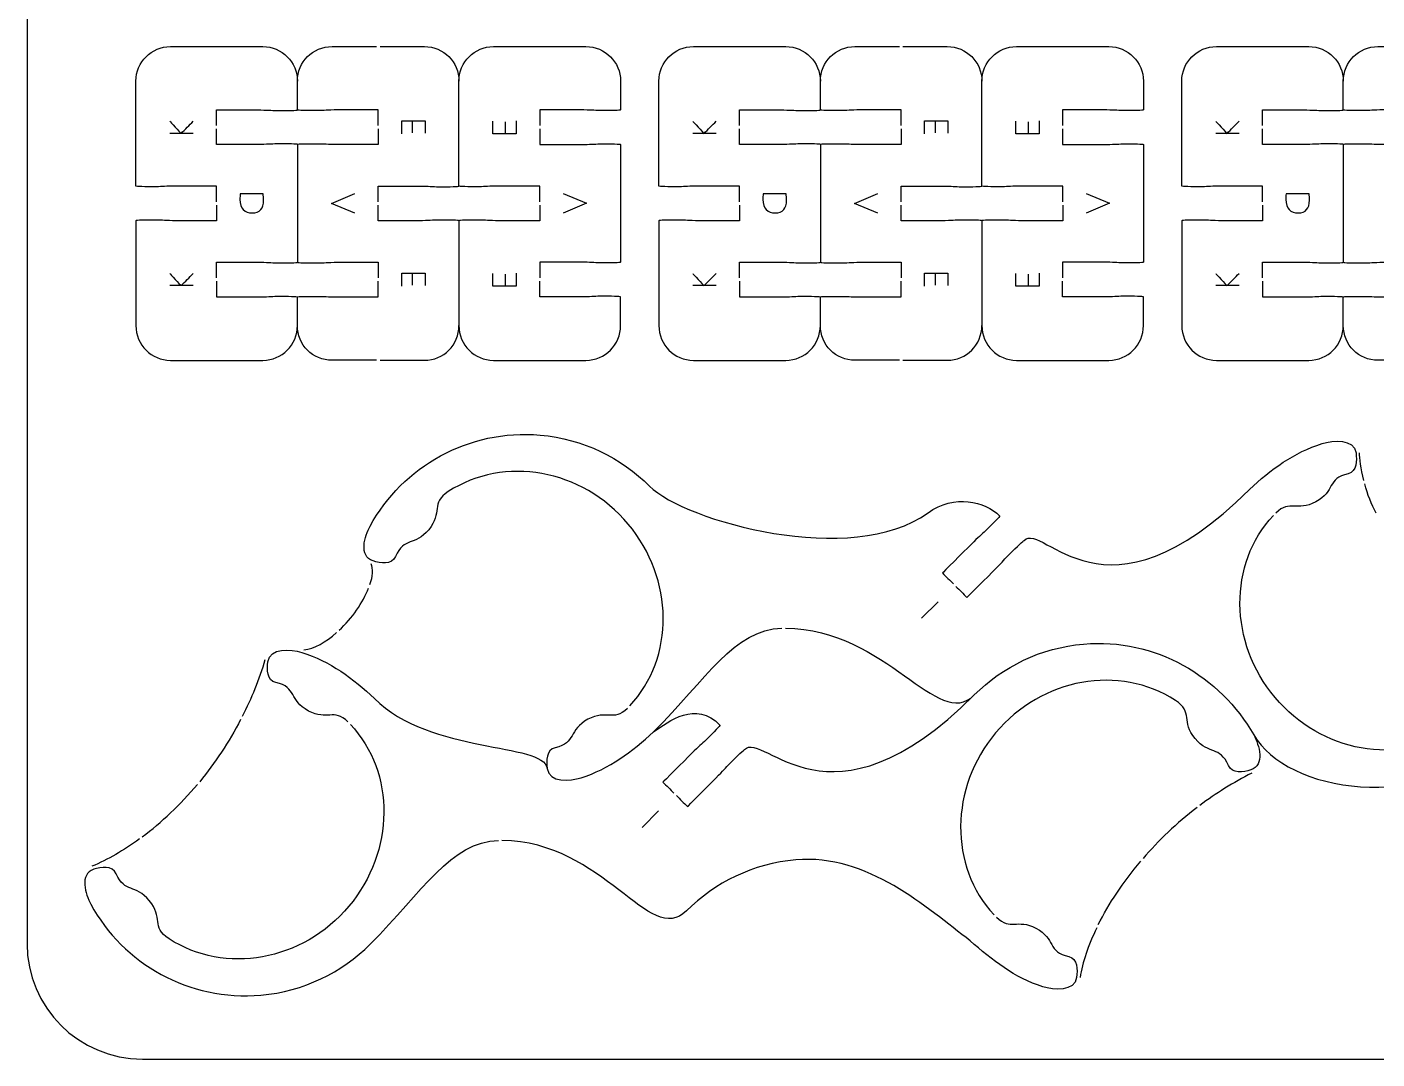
# Model space of a CAD drawing. Extents: x 0 to 250, y 0 to 300.
# Drawn here: x 0 to 117.1, y 0 to 89.6 of the extents above; entities that cross this region are included whole.
import ezdxf

# ---------------------------------------------------------------- set-up
doc = ezdxf.new("R2010")
doc.units = 0
doc.header["$MEASUREMENT"] = 0
doc.layers.add('DEFAULT', color=7, linetype='CONTINUOUS')

msp = doc.modelspace()

# ---------------------------------------------------------------- linework, layer by layer
at = {"layer": 'DEFAULT', "color": 250}
for points in [[(32.53, 80.29), (32.53, 81.42), (34.55, 81.42), (34.55, 80.33)], [(33.47, 80.38), (33.47, 81.42)], [(42.46, 81.42), (42.46, 80.29), (40.44, 80.29), (40.44, 81.38)], [(41.51, 81.33), (41.51, 80.29)], [(77.86, 80.29), (77.86, 81.42), (79.88, 81.42), (79.88, 80.33)], [(78.8, 80.38), (78.8, 81.42)], [(87.79, 81.42), (87.79, 80.29), (85.77, 80.29), (85.77, 81.38)], [(86.84, 81.33), (86.84, 80.29)], [(14.46, 80.32), (12.44, 80.32)], [(59.79, 80.32), (57.77, 80.32)], [(105.12, 80.32), (103.09, 80.32)], [(28.46, 73.4), (26.44, 74.24), (28.46, 75.1)], [(46.53, 75.1), (48.55, 74.26), (46.53, 73.4)], [(73.79, 73.4), (71.77, 74.24), (73.79, 75.1)], [(91.86, 75.1), (93.88, 74.26), (91.86, 73.4)], [(32.53, 67.08), (32.53, 68.21), (34.55, 68.21), (34.55, 67.12)], [(33.47, 67.17), (33.47, 68.21)], [(42.46, 68.21), (42.46, 67.08), (40.44, 67.08), (40.44, 68.17)], [(41.51, 68.12), (41.51, 67.08)], [(77.86, 67.08), (77.86, 68.21), (79.88, 68.21), (79.88, 67.12)], [(78.8, 67.17), (78.8, 68.21)], [(87.79, 68.21), (87.79, 67.08), (85.77, 67.08), (85.77, 68.17)], [(86.84, 68.12), (86.84, 67.08)], [(14.46, 67.12), (12.44, 67.12)], [(59.79, 67.12), (57.77, 67.12)], [(105.12, 67.12), (103.09, 67.12)], [(79.03, 39.7), (77.6, 38.27)], [(54.8, 21.57), (53.37, 20.14)]]:
    msp.add_lwpolyline(points, dxfattribs=at)
at = {"layer": 'DEFAULT', "color": 1}
for points, knots in [([(240.05, 0.05), (163.38, 0.05), (86.72, 0.05), (10.05, 0.05), (4.53, 0.05), (0.05, 4.53), (0.05, 10.05), (0.05, 103.38), (0.05, 196.72), (0.05, 290.05), (0.05, 295.57), (4.53, 300.05), (10.05, 300.05), (86.72, 300.05), (163.38, 300.05), (240.05, 300.05), (245.57, 300.05), (250.05, 295.57), (250.05, 290.05), (250.05, 196.72), (250.05, 103.38), (250.05, 10.05), (250.05, 4.53), (245.57, 0.05), (240.05, 0.05)], [0, 0, 0, 0, 651.968, 651.968, 651.968, 652.968, 652.968, 652.968, 1446.668, 1446.668, 1446.668, 1447.668, 1447.668, 1447.668, 2099.636, 2099.636, 2099.636, 2100.636, 2100.636, 2100.636, 2894.336, 2894.336, 2894.336, 2895.336, 2895.336, 2895.336, 2895.336]), ([(16.49, 74.4), (16.49, 74.85), (16.49, 75.3), (16.49, 75.75), (15.33, 75.75), (14.16, 75.75), (12.99, 75.75), (12.02, 75.75), (11.83, 75.7), (11.24, 75.7), (10.27, 75.7), (9.49, 75.7), (9.49, 75.75), (9.49, 78.79), (9.49, 81.82), (9.49, 84.86), (9.49, 86.51), (10.83, 87.85), (12.49, 87.85), (15.16, 87.85), (17.83, 87.85), (20.49, 87.85), (22.15, 87.85), (23.49, 86.51), (23.49, 84.86)], [0, 0, 0, 0, 3.83, 3.83, 3.83, 13.76, 13.76, 13.76, 14.76, 14.76, 14.76, 15.76, 15.76, 15.76, 41.56, 41.56, 41.56, 42.56, 42.56, 42.56, 65.25, 65.25, 65.25, 66.25, 66.25, 66.25, 66.25]), ([(30.49, 81.01), (30.49, 81.46), (30.49, 81.91), (30.49, 82.36), (29.33, 82.36), (28.16, 82.36), (26.99, 82.36), (26.03, 82.36), (25.83, 82.3), (25.24, 82.3), (24.28, 82.3), (23.49, 82.3), (23.49, 82.36), (23.49, 83.19), (23.49, 84.02), (23.49, 84.86), (23.49, 86.51), (24.83, 87.86), (26.49, 87.86), (27.78, 87.86), (29.07, 87.86), (30.35, 87.86)], [0, 0, 0, 0, 3.83, 3.83, 3.83, 13.76, 13.76, 13.76, 14.76, 14.76, 14.76, 15.76, 15.76, 15.76, 22.84, 22.84, 22.84, 23.84, 23.84, 23.84, 34.79, 34.79, 34.79, 34.79]), ([(30.65, 87.86), (31.93, 87.86), (33.21, 87.86), (34.5, 87.86), (36.15, 87.86), (37.49, 86.51), (37.49, 84.86)], [0, 0, 0, 0, 10.89, 10.89, 10.89, 11.89, 11.89, 11.89, 11.89]), ([(44.5, 74.4), (44.5, 74.85), (44.5, 75.3), (44.5, 75.75), (43.33, 75.75), (42.16, 75.75), (40.99, 75.75), (40.03, 75.75), (39.83, 75.7), (39.24, 75.7), (38.28, 75.7), (37.49, 75.7), (37.49, 75.75), (37.49, 78.79), (37.49, 81.82), (37.49, 84.86), (37.49, 86.51), (38.83, 87.85), (40.49, 87.85), (43.16, 87.85), (45.83, 87.85), (48.5, 87.85), (50.16, 87.85), (51.5, 86.51), (51.5, 84.86), (51.5, 84.02), (51.5, 83.19), (51.5, 82.36), (51.5, 82.31), (50.71, 82.31), (49.75, 82.31), (49.16, 82.31), (48.96, 82.36), (48, 82.36), (46.83, 82.36), (45.66, 82.36), (44.49, 82.36), (44.49, 81.91), (44.49, 81.46), (44.49, 81.01)], [0, 0, 0, 0, 3.83, 3.83, 3.83, 13.76, 13.76, 13.76, 14.76, 14.76, 14.76, 15.76, 15.76, 15.76, 41.56, 41.56, 41.56, 42.56, 42.56, 42.56, 65.25, 65.25, 65.25, 66.25, 66.25, 66.25, 73.33, 73.33, 73.33, 74.33, 74.33, 74.33, 75.33, 75.33, 75.33, 85.26, 85.26, 85.26, 89.09, 89.09, 89.09, 89.09]), ([(61.82, 74.4), (61.82, 74.85), (61.82, 75.3), (61.82, 75.75), (60.65, 75.75), (59.49, 75.75), (58.32, 75.75), (57.35, 75.75), (57.16, 75.7), (56.57, 75.7), (55.6, 75.7), (54.82, 75.7), (54.82, 75.75), (54.82, 78.79), (54.82, 81.82), (54.82, 84.86), (54.82, 86.51), (56.16, 87.85), (57.82, 87.85), (60.49, 87.85), (63.15, 87.85), (65.82, 87.85), (67.48, 87.85), (68.82, 86.51), (68.82, 84.86)], [0, 0, 0, 0, 3.83, 3.83, 3.83, 13.76, 13.76, 13.76, 14.76, 14.76, 14.76, 15.76, 15.76, 15.76, 41.56, 41.56, 41.56, 42.56, 42.56, 42.56, 65.25, 65.25, 65.25, 66.25, 66.25, 66.25, 66.25]), ([(75.82, 81.01), (75.82, 81.46), (75.82, 81.91), (75.82, 82.36), (74.66, 82.36), (73.49, 82.36), (72.32, 82.36), (71.35, 82.36), (71.16, 82.3), (70.57, 82.3), (69.6, 82.3), (68.82, 82.3), (68.82, 82.36), (68.82, 83.19), (68.82, 84.02), (68.82, 84.86), (68.82, 86.51), (70.16, 87.86), (71.82, 87.86), (73.11, 87.86), (74.39, 87.86), (75.68, 87.86)], [0, 0, 0, 0, 3.83, 3.83, 3.83, 13.76, 13.76, 13.76, 14.76, 14.76, 14.76, 15.76, 15.76, 15.76, 22.84, 22.84, 22.84, 23.84, 23.84, 23.84, 34.79, 34.79, 34.79, 34.79]), ([(75.98, 87.86), (77.26, 87.86), (78.54, 87.86), (79.82, 87.86), (81.48, 87.86), (82.82, 86.51), (82.82, 84.86)], [0, 0, 0, 0, 10.89, 10.89, 10.89, 11.89, 11.89, 11.89, 11.89]), ([(89.83, 74.4), (89.83, 74.85), (89.83, 75.3), (89.83, 75.75), (88.66, 75.75), (87.49, 75.75), (86.32, 75.75), (85.36, 75.75), (85.16, 75.7), (84.57, 75.7), (83.61, 75.7), (82.82, 75.7), (82.82, 75.75), (82.82, 78.79), (82.82, 81.82), (82.82, 84.86), (82.82, 86.51), (84.16, 87.85), (85.82, 87.85), (88.49, 87.85), (91.16, 87.85), (93.83, 87.85), (95.48, 87.85), (96.82, 86.51), (96.82, 84.86), (96.82, 84.02), (96.82, 83.19), (96.82, 82.36), (96.82, 82.31), (96.04, 82.31), (95.07, 82.31), (94.49, 82.31), (94.29, 82.36), (93.32, 82.36), (92.16, 82.36), (90.99, 82.36), (89.82, 82.36), (89.82, 81.91), (89.82, 81.46), (89.82, 81.01)], [0, 0, 0, 0, 3.83, 3.83, 3.83, 13.76, 13.76, 13.76, 14.76, 14.76, 14.76, 15.76, 15.76, 15.76, 41.56, 41.56, 41.56, 42.56, 42.56, 42.56, 65.25, 65.25, 65.25, 66.25, 66.25, 66.25, 73.33, 73.33, 73.33, 74.33, 74.33, 74.33, 75.33, 75.33, 75.33, 85.26, 85.26, 85.26, 89.09, 89.09, 89.09, 89.09]), ([(107.15, 74.4), (107.15, 74.85), (107.15, 75.3), (107.15, 75.75), (105.98, 75.75), (104.81, 75.75), (103.65, 75.75), (102.68, 75.75), (102.49, 75.7), (101.9, 75.7), (100.93, 75.7), (100.15, 75.7), (100.15, 75.75), (100.15, 78.79), (100.15, 81.82), (100.15, 84.86), (100.15, 86.51), (101.49, 87.85), (103.15, 87.85), (105.81, 87.85), (108.48, 87.85), (111.15, 87.85), (112.81, 87.85), (114.15, 86.51), (114.15, 84.86)], [0, 0, 0, 0, 3.83, 3.83, 3.83, 13.76, 13.76, 13.76, 14.76, 14.76, 14.76, 15.76, 15.76, 15.76, 41.56, 41.56, 41.56, 42.56, 42.56, 42.56, 65.25, 65.25, 65.25, 66.25, 66.25, 66.25, 66.25]), ([(121.15, 81.01), (121.15, 81.46), (121.15, 81.91), (121.15, 82.36), (119.98, 82.36), (118.82, 82.36), (117.65, 82.36), (116.68, 82.36), (116.49, 82.3), (115.9, 82.3), (114.93, 82.3), (114.15, 82.3), (114.15, 82.36), (114.15, 83.19), (114.15, 84.02), (114.15, 84.86), (114.15, 86.51), (115.49, 87.86), (117.15, 87.86), (118.44, 87.86), (119.72, 87.86), (121.01, 87.86)], [0, 0, 0, 0, 3.83, 3.83, 3.83, 13.76, 13.76, 13.76, 14.76, 14.76, 14.76, 15.76, 15.76, 15.76, 22.84, 22.84, 22.84, 23.84, 23.84, 23.84, 34.79, 34.79, 34.79, 34.79]), ([(16.49, 81.01), (16.49, 81.46), (16.49, 81.91), (16.49, 82.36), (17.66, 82.36), (18.83, 82.36), (19.99, 82.36), (20.96, 82.36), (21.15, 82.31), (21.74, 82.31), (22.71, 82.31), (23.49, 82.31), (23.49, 82.36)], [0, 0, 0, 0, 3.83, 3.83, 3.83, 13.76, 13.76, 13.76, 14.76, 14.76, 14.76, 15.76, 15.76, 15.76, 15.76]), ([(61.82, 81.01), (61.82, 81.46), (61.82, 81.91), (61.82, 82.36), (62.99, 82.36), (64.15, 82.36), (65.32, 82.36), (66.29, 82.36), (66.48, 82.31), (67.07, 82.31), (68.04, 82.31), (68.82, 82.31), (68.82, 82.36)], [0, 0, 0, 0, 3.83, 3.83, 3.83, 13.76, 13.76, 13.76, 14.76, 14.76, 14.76, 15.76, 15.76, 15.76, 15.76]), ([(107.15, 81.01), (107.15, 81.46), (107.15, 81.91), (107.15, 82.36), (108.31, 82.36), (109.48, 82.36), (110.65, 82.36), (111.62, 82.36), (111.81, 82.31), (112.4, 82.31), (113.37, 82.31), (114.15, 82.31), (114.15, 82.36)], [0, 0, 0, 0, 3.83, 3.83, 3.83, 13.76, 13.76, 13.76, 14.76, 14.76, 14.76, 15.76, 15.76, 15.76, 15.76]), ([(23.49, 79.36), (23.49, 79.41), (22.71, 79.41), (21.74, 79.41), (21.15, 79.41), (20.96, 79.36), (19.99, 79.36), (18.83, 79.36), (17.66, 79.36), (16.49, 79.36), (16.49, 79.81), (16.49, 80.26), (16.49, 80.71)], [0, 0, 0, 0, 1, 1, 1, 2, 2, 2, 11.93, 11.93, 11.93, 15.76, 15.76, 15.76, 15.76]), ([(30.49, 80.71), (30.49, 80.26), (30.49, 79.81), (30.49, 79.36), (29.33, 79.36), (28.16, 79.36), (26.99, 79.36), (26.03, 79.36), (25.83, 79.4), (25.24, 79.4), (24.28, 79.4), (23.49, 79.4), (23.49, 79.36), (23.49, 75.95), (23.49, 72.55), (23.49, 69.15), (23.49, 69.09), (24.28, 69.09), (25.24, 69.09), (25.83, 69.09), (26.03, 69.15), (26.99, 69.15), (28.16, 69.15), (29.33, 69.15), (30.49, 69.15), (30.49, 68.7), (30.49, 68.25), (30.49, 67.8)], [0, 0, 0, 0, 3.83, 3.83, 3.83, 13.76, 13.76, 13.76, 14.76, 14.76, 14.76, 15.76, 15.76, 15.76, 44.7, 44.7, 44.7, 45.7, 45.7, 45.7, 46.7, 46.7, 46.7, 56.63, 56.63, 56.63, 60.46, 60.46, 60.46, 60.46]), ([(44.49, 80.71), (44.49, 80.26), (44.49, 79.81), (44.49, 79.36), (45.66, 79.36), (46.83, 79.36), (48, 79.36), (48.96, 79.36), (49.16, 79.41), (49.75, 79.41), (50.71, 79.41), (51.5, 79.41), (51.5, 79.36), (51.5, 75.95), (51.5, 72.55), (51.5, 69.15), (51.5, 69.1), (50.71, 69.1), (49.75, 69.1), (49.16, 69.1), (48.96, 69.15), (48, 69.15), (46.83, 69.15), (45.66, 69.15), (44.49, 69.15), (44.49, 68.7), (44.49, 68.25), (44.49, 67.8)], [0, 0, 0, 0, 3.83, 3.83, 3.83, 13.76, 13.76, 13.76, 14.76, 14.76, 14.76, 15.76, 15.76, 15.76, 44.7, 44.7, 44.7, 45.7, 45.7, 45.7, 46.7, 46.7, 46.7, 56.63, 56.63, 56.63, 60.45, 60.45, 60.45, 60.45]), ([(68.82, 79.36), (68.82, 79.41), (68.04, 79.41), (67.07, 79.41), (66.48, 79.41), (66.29, 79.36), (65.32, 79.36), (64.15, 79.36), (62.99, 79.36), (61.82, 79.36), (61.82, 79.81), (61.82, 80.26), (61.82, 80.71)], [0, 0, 0, 0, 1, 1, 1, 2, 2, 2, 11.93, 11.93, 11.93, 15.76, 15.76, 15.76, 15.76]), ([(75.82, 80.71), (75.82, 80.26), (75.82, 79.81), (75.82, 79.36), (74.66, 79.36), (73.49, 79.36), (72.32, 79.36), (71.35, 79.36), (71.16, 79.4), (70.57, 79.4), (69.6, 79.4), (68.82, 79.4), (68.82, 79.36), (68.82, 75.95), (68.82, 72.55), (68.82, 69.15), (68.82, 69.09), (69.6, 69.09), (70.57, 69.09), (71.16, 69.09), (71.35, 69.15), (72.32, 69.15), (73.49, 69.15), (74.66, 69.15), (75.82, 69.15), (75.82, 68.7), (75.82, 68.25), (75.82, 67.8)], [0, 0, 0, 0, 3.83, 3.83, 3.83, 13.76, 13.76, 13.76, 14.76, 14.76, 14.76, 15.76, 15.76, 15.76, 44.7, 44.7, 44.7, 45.7, 45.7, 45.7, 46.7, 46.7, 46.7, 56.63, 56.63, 56.63, 60.46, 60.46, 60.46, 60.46]), ([(89.82, 80.71), (89.82, 80.26), (89.82, 79.81), (89.82, 79.36), (90.99, 79.36), (92.16, 79.36), (93.32, 79.36), (94.29, 79.36), (94.49, 79.41), (95.07, 79.41), (96.04, 79.41), (96.82, 79.41), (96.82, 79.36), (96.82, 75.95), (96.82, 72.55), (96.82, 69.15), (96.82, 69.1), (96.04, 69.1), (95.07, 69.1), (94.49, 69.1), (94.29, 69.15), (93.32, 69.15), (92.16, 69.15), (90.99, 69.15), (89.82, 69.15), (89.82, 68.7), (89.82, 68.25), (89.82, 67.8)], [0, 0, 0, 0, 3.83, 3.83, 3.83, 13.76, 13.76, 13.76, 14.76, 14.76, 14.76, 15.76, 15.76, 15.76, 44.7, 44.7, 44.7, 45.7, 45.7, 45.7, 46.7, 46.7, 46.7, 56.63, 56.63, 56.63, 60.45, 60.45, 60.45, 60.45]), ([(114.15, 79.36), (114.15, 79.41), (113.37, 79.41), (112.4, 79.41), (111.81, 79.41), (111.62, 79.36), (110.65, 79.36), (109.48, 79.36), (108.31, 79.36), (107.15, 79.36), (107.15, 79.81), (107.15, 80.26), (107.15, 80.71)], [0, 0, 0, 0, 1, 1, 1, 2, 2, 2, 11.93, 11.93, 11.93, 15.76, 15.76, 15.76, 15.76]), ([(121.15, 80.71), (121.15, 80.26), (121.15, 79.81), (121.15, 79.36), (119.98, 79.36), (118.82, 79.36), (117.65, 79.36), (116.68, 79.36), (116.49, 79.4), (115.9, 79.4), (114.93, 79.4), (114.15, 79.4), (114.15, 79.36), (114.15, 75.95), (114.15, 72.55), (114.15, 69.15), (114.15, 69.09), (114.93, 69.09), (115.9, 69.09), (116.49, 69.09), (116.68, 69.15), (117.65, 69.15), (118.82, 69.15), (119.98, 69.15), (121.15, 69.15), (121.15, 68.7), (121.15, 68.25), (121.15, 67.8)], [0, 0, 0, 0, 3.83, 3.83, 3.83, 13.76, 13.76, 13.76, 14.76, 14.76, 14.76, 15.76, 15.76, 15.76, 44.7, 44.7, 44.7, 45.7, 45.7, 45.7, 46.7, 46.7, 46.7, 56.63, 56.63, 56.63, 60.46, 60.46, 60.46, 60.46]), ([(30.49, 74.4), (30.49, 74.85), (30.49, 75.3), (30.49, 75.75), (31.66, 75.75), (32.83, 75.75), (33.99, 75.75), (34.96, 75.75), (35.16, 75.7), (35.74, 75.7), (36.71, 75.7), (37.49, 75.7), (37.49, 75.75)], [0, 0, 0, 0, 3.83, 3.83, 3.83, 13.76, 13.76, 13.76, 14.76, 14.76, 14.76, 15.76, 15.76, 15.76, 15.76]), ([(75.82, 74.4), (75.82, 74.85), (75.82, 75.3), (75.82, 75.75), (76.99, 75.75), (78.16, 75.75), (79.32, 75.75), (80.29, 75.75), (80.48, 75.7), (81.07, 75.7), (82.04, 75.7), (82.82, 75.7), (82.82, 75.75)], [0, 0, 0, 0, 3.83, 3.83, 3.83, 13.76, 13.76, 13.76, 14.76, 14.76, 14.76, 15.76, 15.76, 15.76, 15.76]), ([(16.49, 74.1), (16.49, 73.65), (16.49, 73.2), (16.49, 72.75), (15.33, 72.75), (14.16, 72.75), (12.99, 72.75), (12.02, 72.75), (11.83, 72.8), (11.24, 72.8), (10.27, 72.8), (9.49, 72.8), (9.49, 72.75), (9.49, 69.71), (9.49, 66.68), (9.49, 63.65), (9.49, 61.99), (10.83, 60.64), (12.49, 60.64), (15.16, 60.64), (17.83, 60.64), (20.49, 60.64), (22.15, 60.64), (23.49, 61.99), (23.49, 63.65)], [0, 0, 0, 0, 3.84, 3.84, 3.84, 13.77, 13.77, 13.77, 14.77, 14.77, 14.77, 15.77, 15.77, 15.77, 41.57, 41.57, 41.57, 42.57, 42.57, 42.57, 65.26, 65.26, 65.26, 66.26, 66.26, 66.26, 66.26]), ([(37.49, 72.75), (37.49, 72.8), (36.71, 72.8), (35.74, 72.8), (35.16, 72.8), (34.96, 72.75), (33.99, 72.75), (32.83, 72.75), (31.66, 72.75), (30.49, 72.75), (30.49, 73.2), (30.49, 73.65), (30.49, 74.1)], [0, 0, 0, 0, 1, 1, 1, 2, 2, 2, 11.93, 11.93, 11.93, 15.76, 15.76, 15.76, 15.76]), ([(44.5, 74.1), (44.5, 73.65), (44.5, 73.2), (44.5, 72.75), (43.33, 72.75), (42.16, 72.75), (40.99, 72.75), (40.03, 72.75), (39.83, 72.8), (39.24, 72.8), (38.28, 72.8), (37.49, 72.8), (37.49, 72.75), (37.49, 69.71), (37.49, 66.68), (37.49, 63.65), (37.49, 61.99), (38.83, 60.64), (40.49, 60.64), (43.16, 60.64), (45.83, 60.64), (48.5, 60.64), (50.16, 60.64), (51.5, 61.99), (51.5, 63.65), (51.5, 64.48), (51.5, 65.31), (51.5, 66.14), (51.5, 66.2), (50.71, 66.2), (49.75, 66.2), (49.16, 66.2), (48.96, 66.14), (48, 66.14), (46.83, 66.14), (45.66, 66.14), (44.49, 66.14), (44.49, 66.6), (44.49, 67.05), (44.49, 67.5)], [0, 0, 0, 0, 3.84, 3.84, 3.84, 13.77, 13.77, 13.77, 14.77, 14.77, 14.77, 15.77, 15.77, 15.77, 41.57, 41.57, 41.57, 42.57, 42.57, 42.57, 65.26, 65.26, 65.26, 66.26, 66.26, 66.26, 73.34, 73.34, 73.34, 74.34, 74.34, 74.34, 75.34, 75.34, 75.34, 85.27, 85.27, 85.27, 89.11, 89.11, 89.11, 89.11]), ([(61.82, 74.1), (61.82, 73.65), (61.82, 73.2), (61.82, 72.75), (60.65, 72.75), (59.49, 72.75), (58.32, 72.75), (57.35, 72.75), (57.16, 72.8), (56.57, 72.8), (55.6, 72.8), (54.82, 72.8), (54.82, 72.75), (54.82, 69.71), (54.82, 66.68), (54.82, 63.65), (54.82, 61.99), (56.16, 60.64), (57.82, 60.64), (60.49, 60.64), (63.15, 60.64), (65.82, 60.64), (67.48, 60.64), (68.82, 61.99), (68.82, 63.65)], [0, 0, 0, 0, 3.84, 3.84, 3.84, 13.77, 13.77, 13.77, 14.77, 14.77, 14.77, 15.77, 15.77, 15.77, 41.57, 41.57, 41.57, 42.57, 42.57, 42.57, 65.26, 65.26, 65.26, 66.26, 66.26, 66.26, 66.26]), ([(82.82, 72.75), (82.82, 72.8), (82.04, 72.8), (81.07, 72.8), (80.48, 72.8), (80.29, 72.75), (79.32, 72.75), (78.16, 72.75), (76.99, 72.75), (75.82, 72.75), (75.82, 73.2), (75.82, 73.65), (75.82, 74.1)], [0, 0, 0, 0, 1, 1, 1, 2, 2, 2, 11.93, 11.93, 11.93, 15.76, 15.76, 15.76, 15.76]), ([(89.83, 74.1), (89.83, 73.65), (89.83, 73.2), (89.83, 72.75), (88.66, 72.75), (87.49, 72.75), (86.32, 72.75), (85.36, 72.75), (85.16, 72.8), (84.57, 72.8), (83.61, 72.8), (82.82, 72.8), (82.82, 72.75), (82.82, 69.71), (82.82, 66.68), (82.82, 63.65), (82.82, 61.99), (84.16, 60.64), (85.82, 60.64), (88.49, 60.64), (91.16, 60.64), (93.83, 60.64), (95.48, 60.64), (96.82, 61.99), (96.82, 63.65), (96.82, 64.48), (96.82, 65.31), (96.82, 66.14), (96.82, 66.2), (96.04, 66.2), (95.07, 66.2), (94.49, 66.2), (94.29, 66.14), (93.32, 66.14), (92.16, 66.14), (90.99, 66.14), (89.82, 66.14), (89.82, 66.6), (89.82, 67.05), (89.82, 67.5)], [0, 0, 0, 0, 3.84, 3.84, 3.84, 13.77, 13.77, 13.77, 14.77, 14.77, 14.77, 15.77, 15.77, 15.77, 41.57, 41.57, 41.57, 42.57, 42.57, 42.57, 65.26, 65.26, 65.26, 66.26, 66.26, 66.26, 73.34, 73.34, 73.34, 74.34, 74.34, 74.34, 75.34, 75.34, 75.34, 85.27, 85.27, 85.27, 89.11, 89.11, 89.11, 89.11]), ([(107.15, 74.1), (107.15, 73.65), (107.15, 73.2), (107.15, 72.75), (105.98, 72.75), (104.81, 72.75), (103.65, 72.75), (102.68, 72.75), (102.49, 72.8), (101.9, 72.8), (100.93, 72.8), (100.15, 72.8), (100.15, 72.75), (100.15, 69.71), (100.15, 66.68), (100.15, 63.65), (100.15, 61.99), (101.49, 60.64), (103.15, 60.64), (105.81, 60.64), (108.48, 60.64), (111.15, 60.64), (112.81, 60.64), (114.15, 61.99), (114.15, 63.65)], [0, 0, 0, 0, 3.84, 3.84, 3.84, 13.77, 13.77, 13.77, 14.77, 14.77, 14.77, 15.77, 15.77, 15.77, 41.57, 41.57, 41.57, 42.57, 42.57, 42.57, 65.26, 65.26, 65.26, 66.26, 66.26, 66.26, 66.26]), ([(16.49, 67.8), (16.49, 68.25), (16.49, 68.7), (16.49, 69.15), (17.66, 69.15), (18.83, 69.15), (19.99, 69.15), (20.96, 69.15), (21.15, 69.1), (21.74, 69.1), (22.71, 69.1), (23.49, 69.1), (23.49, 69.15)], [0, 0, 0, 0, 3.82, 3.82, 3.82, 13.75, 13.75, 13.75, 14.75, 14.75, 14.75, 15.75, 15.75, 15.75, 15.75]), ([(61.82, 67.8), (61.82, 68.25), (61.82, 68.7), (61.82, 69.15), (62.99, 69.15), (64.15, 69.15), (65.32, 69.15), (66.29, 69.15), (66.48, 69.1), (67.07, 69.1), (68.04, 69.1), (68.82, 69.1), (68.82, 69.15)], [0, 0, 0, 0, 3.82, 3.82, 3.82, 13.75, 13.75, 13.75, 14.75, 14.75, 14.75, 15.75, 15.75, 15.75, 15.75]), ([(107.15, 67.8), (107.15, 68.25), (107.15, 68.7), (107.15, 69.15), (108.31, 69.15), (109.48, 69.15), (110.65, 69.15), (111.62, 69.15), (111.81, 69.1), (112.4, 69.1), (113.37, 69.1), (114.15, 69.1), (114.15, 69.15)], [0, 0, 0, 0, 3.82, 3.82, 3.82, 13.75, 13.75, 13.75, 14.75, 14.75, 14.75, 15.75, 15.75, 15.75, 15.75]), ([(16.49, 67.5), (16.49, 67.05), (16.49, 66.6), (16.49, 66.14), (17.66, 66.14), (18.83, 66.14), (19.99, 66.14), (20.96, 66.14), (21.15, 66.2), (21.74, 66.2), (22.71, 66.2), (23.49, 66.2), (23.49, 66.14)], [0, 0, 0, 0, 3.84, 3.84, 3.84, 13.77, 13.77, 13.77, 14.77, 14.77, 14.77, 15.77, 15.77, 15.77, 15.77]), ([(30.35, 60.65), (29.07, 60.65), (27.78, 60.65), (26.49, 60.65), (24.83, 60.65), (23.49, 61.99), (23.49, 63.65), (23.49, 64.48), (23.49, 65.31), (23.49, 66.14), (23.49, 66.19), (24.28, 66.19), (25.24, 66.19), (25.83, 66.19), (26.03, 66.14), (26.99, 66.14), (28.16, 66.14), (29.33, 66.14), (30.49, 66.14), (30.49, 66.6), (30.49, 67.05), (30.49, 67.5)], [0, 0, 0, 0, 10.95, 10.95, 10.95, 11.95, 11.95, 11.95, 19.03, 19.03, 19.03, 20.03, 20.03, 20.03, 21.03, 21.03, 21.03, 30.96, 30.96, 30.96, 34.8, 34.8, 34.8, 34.8]), ([(61.82, 67.5), (61.82, 67.05), (61.82, 66.6), (61.82, 66.14), (62.99, 66.14), (64.15, 66.14), (65.32, 66.14), (66.29, 66.14), (66.48, 66.2), (67.07, 66.2), (68.04, 66.2), (68.82, 66.2), (68.82, 66.14)], [0, 0, 0, 0, 3.84, 3.84, 3.84, 13.77, 13.77, 13.77, 14.77, 14.77, 14.77, 15.77, 15.77, 15.77, 15.77]), ([(75.68, 60.65), (74.39, 60.65), (73.11, 60.65), (71.82, 60.65), (70.16, 60.65), (68.82, 61.99), (68.82, 63.65), (68.82, 64.48), (68.82, 65.31), (68.82, 66.14), (68.82, 66.19), (69.6, 66.19), (70.57, 66.19), (71.16, 66.19), (71.35, 66.14), (72.32, 66.14), (73.49, 66.14), (74.66, 66.14), (75.82, 66.14), (75.82, 66.6), (75.82, 67.05), (75.82, 67.5)], [0, 0, 0, 0, 10.95, 10.95, 10.95, 11.95, 11.95, 11.95, 19.03, 19.03, 19.03, 20.03, 20.03, 20.03, 21.03, 21.03, 21.03, 30.96, 30.96, 30.96, 34.8, 34.8, 34.8, 34.8]), ([(107.15, 67.5), (107.15, 67.05), (107.15, 66.6), (107.15, 66.14), (108.31, 66.14), (109.48, 66.14), (110.65, 66.14), (111.62, 66.14), (111.81, 66.2), (112.4, 66.2), (113.37, 66.2), (114.15, 66.2), (114.15, 66.14)], [0, 0, 0, 0, 3.84, 3.84, 3.84, 13.77, 13.77, 13.77, 14.77, 14.77, 14.77, 15.77, 15.77, 15.77, 15.77]), ([(121.01, 60.65), (119.72, 60.65), (118.44, 60.65), (117.15, 60.65), (115.49, 60.65), (114.15, 61.99), (114.15, 63.65), (114.15, 64.48), (114.15, 65.31), (114.15, 66.14), (114.15, 66.19), (114.93, 66.19), (115.9, 66.19), (116.49, 66.19), (116.68, 66.14), (117.65, 66.14), (118.82, 66.14), (119.98, 66.14), (121.15, 66.14), (121.15, 66.6), (121.15, 67.05), (121.15, 67.5)], [0, 0, 0, 0, 10.95, 10.95, 10.95, 11.95, 11.95, 11.95, 19.03, 19.03, 19.03, 20.03, 20.03, 20.03, 21.03, 21.03, 21.03, 30.96, 30.96, 30.96, 34.8, 34.8, 34.8, 34.8]), ([(30.65, 60.65), (31.93, 60.65), (33.21, 60.65), (34.5, 60.65), (36.15, 60.65), (37.49, 61.99), (37.49, 63.65)], [0, 0, 0, 0, 10.89, 10.89, 10.89, 11.89, 11.89, 11.89, 11.89]), ([(75.98, 60.65), (77.26, 60.65), (78.54, 60.65), (79.82, 60.65), (81.48, 60.65), (82.82, 61.99), (82.82, 63.65)], [0, 0, 0, 0, 10.89, 10.89, 10.89, 11.89, 11.89, 11.89, 11.89]), ([(52.3, 30.67), (56.22, 34.85), (56.15, 41.7), (52.16, 46.44), (48.16, 51.22), (41.42, 52.41), (36.57, 49.26), (35, 48.24), (36.11, 47.44), (34.87, 45.95), (33.63, 44.48), (32.76, 45.37), (31.99, 43.62), (31.67, 42.89), (30.67, 43.03), (30.05, 43.24), (28.78, 43.65), (29.32, 45.41), (29.79, 46.26), (32.61, 51.42), (38.31, 54.7), (44.53, 54.16), (48.26, 53.83), (51.55, 52.18), (54.02, 49.73), (57.09, 46.67), (71.6, 42.64), (78.15, 47.42), (80.44, 49.09), (83.09, 48.41), (84.36, 47.15), (84.41, 47.1), (83.84, 46.56), (83.15, 45.88), (82.74, 45.46), (82.56, 45.36), (81.88, 44.68), (81.26, 44.06), (79.4, 42.2), (79.4, 42.2), (79.72, 41.88), (80.04, 41.57), (80.36, 41.25)], [0, 0, 0, 0, 1, 1, 1, 2, 2, 2, 3, 3, 3, 4, 4, 4, 5, 5, 5, 6, 6, 6, 7, 7, 7, 8, 8, 8, 9, 9, 9, 10, 10, 10, 11, 11, 11, 12, 12, 12, 13, 13, 13, 16.818377, 16.818377, 16.818377, 16.818377]), ([(80.57, 41.03), (80.89, 40.71), (81.21, 40.4), (81.53, 40.08), (81.53, 40.08), (83.38, 41.93), (84, 42.55), (84.69, 43.24), (84.79, 43.41), (85.2, 43.83), (85.89, 44.51), (86.44, 45), (86.48, 45.03), (88.16, 46.72), (93.37, 36.8), (106.01, 49.44), (107.84, 51.17), (109.88, 52.67), (112.31, 53.42), (113.26, 53.72), (115.07, 53.87), (115.25, 52.61), (115.33, 51.97), (115.34, 50.99), (114.56, 50.81), (112.72, 50.41), (113.47, 49.28), (111.76, 48.37), (110.11, 47.49), (109.55, 48.6), (108.3, 47.4)], [0, 0, 0, 0, 3.832519, 3.832519, 3.832519, 4.832519, 4.832519, 4.832519, 5.832519, 5.832519, 5.832519, 6.832519, 6.832519, 6.832519, 7.832519, 7.832519, 7.832519, 8.832519, 8.832519, 8.832519, 9.832519, 9.832519, 9.832519, 10.832519, 10.832519, 10.832519, 11.832519, 11.832519, 11.832519, 12.832519, 12.832519, 12.832519, 12.832519]), ([(65.79, 37.42), (74.65, 37.32), (78.97, 28.44), (82.16, 31.62), (84.62, 34.07), (87.92, 35.72), (91.64, 36.04), (97.86, 36.58), (103.46, 33.24), (106.39, 28.15), (109.19, 23.27), (121.06, 21.06), (127.99, 28.13), (129.02, 29.14), (129.9, 30.31), (130.6, 31.6), (131.07, 32.45), (131.6, 34.2), (130.33, 34.62), (129.71, 34.82), (128.72, 34.97), (128.4, 34.24), (127.63, 32.49), (126.79, 33.42), (125.56, 31.95), (124.31, 30.46), (125.4, 29.62), (123.82, 28.59), (118.97, 25.44), (112.23, 26.64), (108.23, 31.41), (104.24, 36.16), (104.17, 43.01), (108.09, 47.19)], [0, 0, 0, 0, 1, 1, 1, 2, 2, 2, 3, 3, 3, 4, 4, 4, 5, 5, 5, 6, 6, 6, 7, 7, 7, 8, 8, 8, 9, 9, 9, 10, 10, 10, 11, 11, 11, 11]), ([(52.09, 30.46), (50.84, 29.25), (50.32, 30.39), (48.67, 29.51), (46.96, 28.6), (47.67, 27.45), (45.83, 27.05), (45.05, 26.88), (45.05, 25.89), (45.14, 25.25), (45.32, 23.99), (47.13, 24.14), (48.08, 24.44), (50.5, 25.19), (52.51, 26.73), (54.37, 28.42), (58.93, 32.98), (61.35, 37.31), (65.49, 37.41)], [0, 0, 0, 0, 1, 1, 1, 2, 2, 2, 3, 3, 3, 4, 4, 4, 5, 5, 5, 6, 6, 6, 6]), ([(27.87, 29.29), (26.63, 30.49), (26.1, 29.36), (24.45, 30.23), (22.74, 31.15), (23.45, 32.3), (21.62, 32.7), (20.84, 32.87), (20.84, 33.85), (20.93, 34.5), (21.1, 35.75), (22.91, 35.6), (23.87, 35.31), (26.29, 34.55), (28.34, 33.05), (30.16, 31.32), (35, 26.48), (44.8, 27.54), (45.14, 25.25)], [0, 0, 0, 0, 1, 1, 1, 2, 2, 2, 3, 3, 3, 4, 4, 4, 5, 5, 5, 6, 6, 6, 6]), ([(106.39, 28.15), (106.86, 27.28), (107.39, 25.54), (106.12, 25.12), (105.5, 24.92), (104.51, 24.77), (104.19, 25.5), (103.42, 27.25), (102.54, 26.36), (101.31, 27.84), (100.06, 29.32), (101.18, 30.12), (99.6, 31.15), (94.76, 34.3), (88.02, 33.1), (84.01, 28.33), (80.03, 23.58), (79.95, 16.74), (83.88, 12.56)], [0, 0, 0, 0, 1.168333, 1.168333, 1.168333, 2.336667, 2.336667, 2.336667, 3.505, 3.505, 3.505, 4.673333, 4.673333, 4.673333, 5.841667, 5.841667, 5.841667, 7.01, 7.01, 7.01, 7.01]), ([(56.34, 22.9), (56.66, 22.58), (56.98, 22.26), (57.3, 21.94), (57.3, 21.94), (59.15, 23.8), (59.77, 24.42), (60.46, 25.1), (60.56, 25.27), (60.97, 25.69), (61.66, 26.38), (62.21, 26.86), (62.24, 26.89), (63.93, 28.58), (69.51, 18.98), (82.16, 31.62)], [0, 0, 0, 0, 3.832519, 3.832519, 3.832519, 4.832519, 4.832519, 4.832519, 5.832519, 5.832519, 5.832519, 6.832519, 6.832519, 6.832519, 7.832519, 7.832519, 7.832519, 7.832519]), ([(54.37, 28.42), (55.69, 29.37), (58, 31.15), (60.12, 29.01), (60.17, 28.96), (59.61, 28.43), (58.92, 27.74), (58.51, 27.33), (58.33, 27.23), (57.65, 26.54), (57.03, 25.92), (55.17, 24.06), (55.17, 24.06), (55.49, 23.75), (55.81, 23.43), (56.12, 23.11)], [0, 0, 0, 0, 1, 1, 1, 2, 2, 2, 3, 3, 3, 4, 4, 4, 7.818377, 7.818377, 7.818377, 7.818377]), ([(28.08, 29.07), (32.01, 24.89), (31.93, 18.04), (27.95, 13.3), (23.94, 8.52), (17.2, 7.33), (12.36, 10.48), (10.78, 11.51), (11.9, 12.3), (10.65, 13.79), (9.42, 15.26), (8.54, 14.38), (7.77, 16.12), (7.45, 16.85), (6.46, 16.71), (5.84, 16.5), (4.57, 16.09), (5.11, 14.34), (5.57, 13.48), (8.39, 8.32), (14.09, 5.04), (20.32, 5.59), (24.04, 5.91), (27.34, 7.56), (29.8, 10.01), (34.36, 14.57), (36.77, 18.9), (40.92, 19)], [0, 0, 0, 0, 1, 1, 1, 2, 2, 2, 3, 3, 3, 4, 4, 4, 5, 5, 5, 6, 6, 6, 7, 7, 7, 8, 8, 8, 9, 9, 9, 9]), ([(84.09, 12.34), (85.33, 11.14), (85.86, 12.27), (87.51, 11.39), (89.22, 10.48), (88.51, 9.33), (90.35, 8.93), (91.13, 8.76), (91.12, 7.78), (91.03, 7.13), (90.86, 5.88), (89.05, 6.02), (88.09, 6.32), (85.67, 7.07), (83.7, 8.66), (81.8, 10.3), (78.05, 13.17), (72.92, 17.86), (66.7, 17.32), (62.97, 17), (59.68, 15.34), (57.21, 12.9), (54.03, 9.71), (50.08, 18.91), (41.22, 19.01)], [0, 0, 0, 0, 1, 1, 1, 2, 2, 2, 3, 3, 3, 4, 4, 4, 5, 5, 5, 6, 6, 6, 7, 7, 7, 8, 8, 8, 8])]:
    msp.add_open_spline(points, degree=3, knots=knots, dxfattribs=at)
at = {"layer": 'DEFAULT', "color": 250}
for points, knots in [([(12.44, 81.37), (12.44, 81.37), (13.33, 80.38), (13.41, 80.32), (13.76, 80.68), (14.11, 81.03), (14.46, 81.38)], [0, 0, 0, 0, 1, 1, 1, 5.219371, 5.219371, 5.219371, 5.219371]), ([(57.77, 81.37), (57.77, 81.37), (58.66, 80.38), (58.74, 80.32), (59.09, 80.68), (59.44, 81.03), (59.79, 81.38)], [0, 0, 0, 0, 1, 1, 1, 5.219371, 5.219371, 5.219371, 5.219371]), ([(103.09, 81.37), (103.09, 81.37), (103.99, 80.38), (104.07, 80.32), (104.42, 80.68), (104.77, 81.03), (105.12, 81.38)], [0, 0, 0, 0, 1, 1, 1, 5.219371, 5.219371, 5.219371, 5.219371]), ([(20.52, 75.08), (20.54, 74.92), (20.56, 74.73), (20.56, 74.52), (20.56, 74.15), (20.48, 73.88), (20.31, 73.71), (20.15, 73.53), (19.91, 73.42), (19.58, 73.42), (19.26, 73.42), (18.99, 73.52), (18.8, 73.71), (18.61, 73.9), (18.51, 74.21), (18.51, 74.6), (18.51, 74.79), (18.52, 74.95), (18.53, 75.08), (19.2, 75.08), (19.86, 75.08), (20.52, 75.08)], [0, 0, 0, 0, 1, 1, 1, 2, 2, 2, 3, 3, 3, 4, 4, 4, 5, 5, 5, 6, 6, 6, 11.635, 11.635, 11.635, 11.635]), ([(65.85, 75.08), (65.87, 74.92), (65.89, 74.73), (65.89, 74.52), (65.89, 74.15), (65.8, 73.88), (65.64, 73.71), (65.47, 73.53), (65.24, 73.42), (64.91, 73.42), (64.58, 73.42), (64.31, 73.52), (64.13, 73.71), (63.94, 73.9), (63.84, 74.21), (63.84, 74.6), (63.84, 74.79), (63.85, 74.95), (63.86, 75.08), (64.52, 75.08), (65.19, 75.08), (65.85, 75.08)], [0, 0, 0, 0, 1, 1, 1, 2, 2, 2, 3, 3, 3, 4, 4, 4, 5, 5, 5, 6, 6, 6, 11.635, 11.635, 11.635, 11.635]), ([(111.18, 75.08), (111.2, 74.92), (111.22, 74.73), (111.22, 74.52), (111.22, 74.15), (111.13, 73.88), (110.97, 73.71), (110.8, 73.53), (110.57, 73.42), (110.24, 73.42), (109.91, 73.42), (109.64, 73.52), (109.46, 73.71), (109.27, 73.9), (109.17, 74.21), (109.17, 74.6), (109.17, 74.79), (109.17, 74.95), (109.19, 75.08), (109.85, 75.08), (110.51, 75.08), (111.18, 75.08)], [0, 0, 0, 0, 1, 1, 1, 2, 2, 2, 3, 3, 3, 4, 4, 4, 5, 5, 5, 6, 6, 6, 11.635, 11.635, 11.635, 11.635]), ([(12.44, 68.16), (12.44, 68.16), (13.33, 67.17), (13.41, 67.12), (13.76, 67.47), (14.11, 67.82), (14.46, 68.18)], [0, 0, 0, 0, 1, 1, 1, 5.219371, 5.219371, 5.219371, 5.219371]), ([(57.77, 68.16), (57.77, 68.16), (58.66, 67.17), (58.74, 67.12), (59.09, 67.47), (59.44, 67.82), (59.79, 68.18)], [0, 0, 0, 0, 1, 1, 1, 5.219371, 5.219371, 5.219371, 5.219371]), ([(103.09, 68.16), (103.09, 68.16), (103.99, 67.17), (104.07, 67.12), (104.42, 67.47), (104.77, 67.82), (105.12, 68.18)], [0, 0, 0, 0, 1, 1, 1, 5.219371, 5.219371, 5.219371, 5.219371])]:
    msp.add_open_spline(points, degree=3, knots=knots, dxfattribs=at)
at = {"layer": 'DEFAULT', "color": 6}
for points in [[(115.93, 50.22), (115.68, 51.25), (115.55, 52.19), (115.55, 52.61)], [(117, 47.4), (116.58, 48.11), (116.25, 49.03), (116.01, 49.92)], [(29.84, 43.03), (30.05, 42.55), (30, 41.89), (29.75, 41.16)], [(27.12, 37.23), (28.22, 38.27), (29.18, 39.65), (29.66, 40.88)], [(24.04, 35.55), (24.95, 35.62), (25.96, 36.2), (26.89, 37.03)], [(20.68, 34.67), (20.17, 32.95), (19.5, 31.3), (18.71, 29.76)], [(18.57, 29.49), (17.56, 27.53), (16.35, 25.72), (15.02, 24.1)], [(106.21, 24.84), (104.6, 24.03), (103.1, 23.08), (101.72, 22.05)], [(10.04, 19.32), (11.71, 20.56), (13.34, 22.1), (14.82, 23.87)], [(101.48, 21.86), (99.7, 20.51), (98.13, 19), (96.79, 17.44)], [(9.8, 19.14), (8.43, 18.14), (7.04, 17.34), (5.68, 16.76)], [(92.91, 11.71), (93.81, 13.5), (95.04, 15.38), (96.59, 17.21)], [(92.78, 11.44), (92.03, 9.89), (91.54, 8.42), (91.33, 7.13)]]:
    msp.add_open_spline(points, degree=3, dxfattribs=at)

doc.saveas('drawing.dxf')
